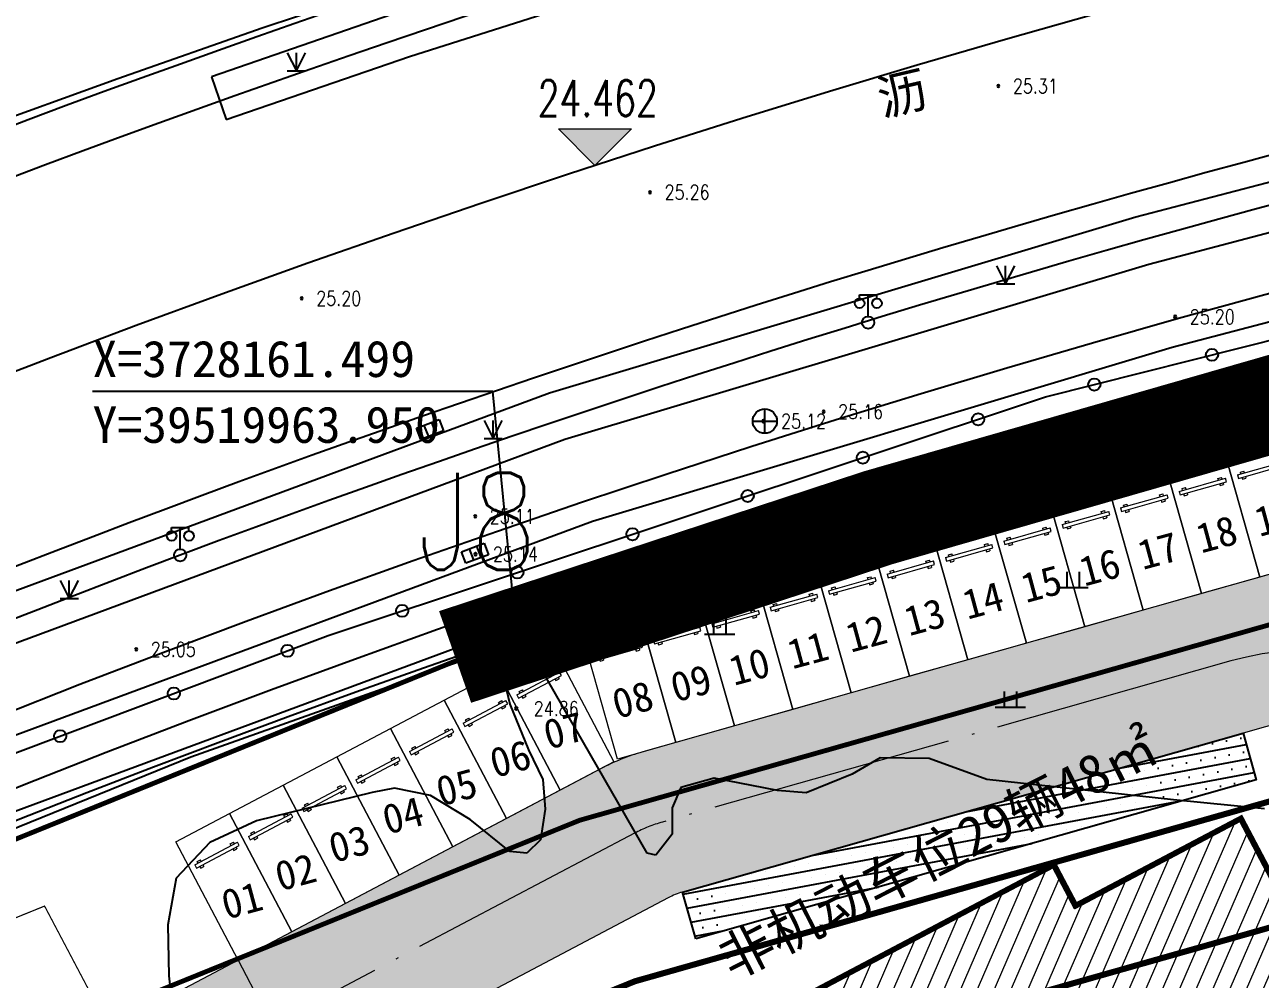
# Model space of a CAD drawing. Extents: x 39519617 to 39520126, y 3727912 to 3728254.
# Drawn here: x 39519943.7 to 39519994.6, y 3728147.4 to 3728186.7 of the extents above; entities that cross this region are included whole.
import ezdxf
from ezdxf.enums import TextEntityAlignment as Align
from ezdxf.xclip import XClip

# ---------------------------------------------------------------- set-up
doc = ezdxf.new("R2010")
doc.units = 0
doc.header["$LTSCALE"] = 1000
doc.header["$MEASUREMENT"] = 0
doc.header["$XCLIPFRAME"] = 2
for name, pattern in [('__DASH', [0.35, 0.25, -0.1]), ('ACAD_ISO04W100', [30, 24, -3, 0, -3]), ('DASH', [0.35, 0.25, -0.1]), ('DASHED', [0.75, 0.5, -0.25]), ('DOTE', [2.4200000000000004, 2, -0.2, 0.02, -0.2]), ('X6', [2, 1, -1])]:
    doc.linetypes.add(name, pattern=pattern)
for name, color, linetype, lineweight in [('0-消防道路', 1, 'DASH', 20), ('302文字', 7, 'Continuous', 0), ('302机动车', 252, 'Continuous', 0), ('302道路', 5, 'Continuous', 0), ('DIM_ELEV', 3, 'Continuous', 0), ('主体定位轮廓', 226, 'Continuous', 18), ('禁止开口', 160, 'Continuous', 200)]:
    doc.layers.add(name, color=color, linetype=linetype, lineweight=lineweight)
for name, color, linetype in [('_0DL-道路（外边）', 4, 'Continuous'), ('ASSIST', 7, 'Continuous'), ('DIM_COOR', 3, 'Continuous'), ('DOTE', 14, 'Continuous'), ('PUB_TEXT', 7, 'Continuous'), ('RD-中线', 14, 'Continuous'), ('RD-侧石线', 5, 'Continuous'), ('RD-红线', 7, 'Continuous'), ('RD-绿线', 3, 'Continuous'), ('temp', 6, 'Continuous'), ('WALL', 2, 'Continuous'), ('周边道路', 7, 'Continuous'), ('图则-建筑退让线', 1, 'DASHED'), ('金属', 26, 'Continuous')]:
    doc.layers.add(name, color=color, linetype=linetype)
doc.styles.add('3.5方案汇报，与郭总、侯月琴确定户型_t8$0$2020.03.04 -1安徽标准化洋房户型(UA）_t8_t8$0$黑体', font='')
doc.styles.add('_TCH_DIM', font='SIMPLEX', dxfattribs={"bigfont": 'GBCBIG'})
doc.styles.add('HZ', font='rs.shx', dxfattribs={"width": 0.8, "bigfont": 'hztxt.shx'})
doc.styles.add('宋体', font='')
doc.styles.add('黑体', font='')
doc.styles.get('3.5方案汇报，与郭总、侯月琴确定户型_t8$0$2020.03.04 -1安徽标准化洋房户型(UA）_t8_t8$0$黑体').set_extended_font_data('SimHei')
doc.styles.get('宋体').set_extended_font_data('SimSun')
doc.styles.get('黑体').set_extended_font_data('SimHei')
doc.linetypes.add('10421', pattern='A,2,[150,AAA.SHX,S=0.5,R=0,X=0,Y=0.5],1e-11', length=2.00000000001)
doc.linetypes.add('1161', pattern='A,0,[149,AAA.SHX,S=0.15,R=0,X=0,Y=0],-1.6', length=1.6)
doc.linetypes.add('444', pattern='A,4.5,[145,AAA.SHX,S=1,R=0,X=0,Y=1],4.5,-0.5,[146,AAA.SHX,S=1,R=0,X=0,Y=0],-0.5', length=10)

# ---------------------------------------------------------------- blocks, each defined once
blk = doc.blocks.new('wertjtjyjkyjhk')
at = {"layer": 'DIM_COOR', "color": 3}
for p, q in [((142.7087234631181, 267.4591204794124), (126.222647510469, 267.4591204794124)), ((143.6941418349743, 257.387340113055), (142.7087234631181, 267.4591204794124))]:
    blk.add_line(p, q, dxfattribs=at)
at = {"layer": '图则-建筑退让线', "color": 10, "ltscale": 0.005, "const_width": 0.1999999999999999, "flags": 128}
blk.add_lwpolyline([(19.43882194161415, 193.2898440831341), (52.62277943640947, 215.0479787131771), (95.6516452357173, 237.928453642875), (143.6941418349743, 257.387340113055), (189.1112899407744, 270.2553613232449), (205.6731099411845, 123.6090105231851), (8.198406837880611, 19.42573262332007), (-63.05434995889664, 77.936457043048), (-82.90098946541548, 94.23394931294024), (-82.88128596544266, 94.2644423530437), (-82.6274893656373, 94.54704513307661), (-32.78882335871458, 150.0424632732756)], close=True, dxfattribs=at)
at = {"layer": '图则-建筑退让线', "color": 163, "ltscale": 0.005, "const_width": 0.2}
blk.add_lwpolyline([(8.924934037029743, 26.59286598442122), (199.2508245706558, 127.0065599116497), (184.1699164956808, 260.5404193173163), (146.2938575148582, 249.8090116726235), (99.0404100343585, 230.6697176122107), (56.70262688398361, 208.156723880209), (24.1979606449604, 186.8439885284752), (-27.2315161600709, 144.257535408251), (-72.70382408797741, 93.62406255817041), (8.924934037029743, 26.59286598768085)], dxfattribs=at)
at = {"layer": 'DIM_COOR', "color": 10, "style": '黑体'}
for s, p in [('X=3728161.499', (126.222647510469, 268.0591204795055)), ('Y=39519963.950', (126.222647510469, 265.3485719561577))]:
    blk.add_text(s, height=1.50210970464135, dxfattribs=at).set_placement(p)
blk = doc.blocks.new('用地路网图')
at = {"layer": 'RD-中线', "color": 252, "linetype": 'ACAD_ISO04W100', "ltscale": 4, "flags": 128}
blk.add_lwpolyline([(2069.37791056931, 1829.497543207835), (2130.38396268338, 1943.023520648945, -0.2461048066375835), (2514.707300305367, 2203.186082044151), (4875.050427228212, 2469.756065326277)], format="xyb", dxfattribs=at)
at = {"layer": 'RD-侧石线', "ltscale": 2}
blk.add_lwpolyline([(2456.707872956991, 2202.693856647704, 0.0986574185235195), (2273.073336072266, 2121.734475987498, -0.402069624716046), (2252.54787632823, 2124.892519860528), (2244.943048596382, 2134.822706715669, -0.1361048737113439), (2216.37798101455, 2205.720562510658), (2202.874159835279, 2325.290107192472, -0.4009691391590694), (2215.420874886215, 2341.7868777439, -0.0324929750101019), (2447.339560881257, 2363.400735468604, 0.0324929750101019)], format="xyb", dxfattribs=at)
at = {"layer": 'RD-侧石线', "ltscale": 2, "flags": 128}
blk.add_lwpolyline([(2098.816822163761, 1856.816959091928), (2141.835275456309, 1936.869868421461, -0.2461048066375833), (2516.166206307709, 2190.268203220796), (2931.026640474796, 2237.121280530002)], format="xyb", dxfattribs=at)
at = {"layer": 'RD-红线', "ltscale": 2, "flags": 128}
for points in [[(2102.879506394267, 1858.039496141486), (2144.477886095643, 1935.449794830754, -0.2461048066375833), (2516.502876922488, 2187.287154261488), (2929.416053943336, 2233.920314263552)], [(2252.384895004332, 2128.394741409458), (2270.213491730392, 2125.739732673857, -0.09826032409549566), (2453.131327085197, 2208.744424934499)]]:
    blk.add_lwpolyline(points, format="xyb", dxfattribs=at)
at = {"layer": 'RD-绿线', "ltscale": 4, "flags": 128}
for points in [[(2264.060756996274, 2113.148703576066, -0.1052428137132611), (2456.31571687758, 2202.81133723259, -1), (2456.765190288424, 2200.862498180941, 0.1052353873867469), (2265.276816397905, 2111.560804738197)], [(2274.397270716727, 2099.651551986113, -0.1049124711646197), (2459.632595129311, 2186.129767787643, -1.000041013497034), (2460.084113806486, 2184.181401578709, 0.1049045227623771), (2275.613332502544, 2098.063650029246)]]:
    blk.add_lwpolyline(points, format="xyb", dxfattribs=at)
blk = doc.blocks.new('sdfgdfgdfgd')
at = {"layer": '周边道路'}
ref = blk.add_blockref('用地路网图', (39518268.28676257, 3727143.201930654), dxfattribs=at)
XClip(ref).set_block_clipping_path([(1831.3204261735082, 1551.0485816798173), (3146.308981910348, 2599.266237251926)])
blk = doc.blocks.new('A$C29B70996')
at = {"layer": 'DIM_ELEV'}
blk.add_hatch(color=256, dxfattribs=at).paths.add_polyline_path([(242.7725333943963, 162.8850360251963), (242.1457573100924, 164.911646919325), (244.7991442903876, 163.5118121095002)])
for p, q in [((242.7725333943963, 162.8850360251963), (242.1457573100924, 164.911646919325)), ((242.1457573100924, 164.911646919325), (244.7991442903876, 163.5118121095002)), ((242.7725333943963, 162.8850360251963), (244.7991442903876, 163.5118121095002))]:
    blk.add_line(p, q, dxfattribs=at)
at = {"layer": 'PUB_TEXT', "style": '_TCH_DIM', "width": 0.7058823529411765}
blk.add_text('24.462', height=1.4875, rotation=332.1854277359158, dxfattribs=at).set_placement((241.6300907954574, 165.7772756237537))
blk = doc.blocks.new('dfdfrfd')
at = {"color": 251, "ltscale": 2, "true_color": 0x636466}
for p, q in [((1.000334909185767, 0.8450488522648811), (0.9203349109739065, 0.8450488448143005)), ((0.9203349109739065, 0.8450488448143005), (0.9203349100425839, 0.6950488463044167)), ((1.000334909185767, 0.6950488463044167), (0.9203349100425839, 0.6950488463044167)), ((1.00033491011709, 0.9950488433241844), (1.000334909185767, -0.9949511513113976)), ((1.00033491011709, 0.9950488433241844), (1.150334910489619, 0.9950488433241844)), ((1.150334910489619, 0.9950488433241844), (1.150334909558296, -0.9949511513113976)), ((1.150334910489619, 0.8450488448143005), (1.23033491242677, 0.8450488373637199)), ((1.150334909558296, 0.6950488463044167), (1.230334910564125, 0.6950488388538361)), ((1.23033491242677, 0.8450488373637199), (1.230334910564125, 0.6950488388538361)), ((0.9203349119052291, -0.6949511617422104), (0.9203349100425839, -0.8449511528015137)), ((1.000334911048412, -0.6949511542916298), (0.9203349119052291, -0.6949511617422104)), ((1.000334911979735, -0.8449511528015137), (0.9203349100425839, -0.8449511528015137)), ((1.150334909558296, -0.9949511513113976), (1.000334909185767, -0.9949511513113976)), ((1.150334912352264, -0.6949511542916298), (1.230334908701479, -0.6949511468410492)), ((1.150334909558296, -0.8449511528015137), (1.230334911495447, -0.8449511602520943)), ((1.230334908701479, -0.6949511468410492), (1.230334911495447, -0.8449511602520943))]:
    blk.add_line(p, q, dxfattribs=at)
blk.add_lwpolyline([(5.300000000745058, -1.25), (5.299999998882413, 1.25), (-0.1999999992549419, 1.25), (-0.2000000001862645, -1.25)], close=True, dxfattribs=at)
blk = doc.blocks.new('sdefsdf87dfg54f')
at = {"color": 250, "linetype": '1161'}
for p, q in [((520595.9919493347, 3728191.401887797), (520611.2288023233, 3728196.242994532)), ((520595.2660963684, 3728193.121930257), (520587.8439693376, 3728190.56288521)), ((520588.449947685, 3728188.805335727), (520595.9919493347, 3728191.401887797)), ((520587.8439693376, 3728190.56288521), (520588.449947685, 3728188.805335727)), ((520643.3774775714, 3728189.353504044), (520625.915449068, 3728184.776195793)), ((520626.4558720887, 3728182.852289884), (520643.8392182812, 3728187.408973201)), ((520625.915449068, 3728184.776195793), (520601.7670988217, 3728177.535221488)), ((520602.4017159343, 3728175.639560033), (520626.4558720887, 3728182.852289884)), ((520601.7670988217, 3728177.535221488), (520576.6320846453, 3728168.224130977)), ((520577.3657858372, 3728166.365174526), (520602.4017159343, 3728175.639560033))]:
    blk.add_line(p, q, dxfattribs=at)
at = {"color": 250}
for p, q in [((520590.9623284787, 3728191.553385696), (520591.3373284787, 3728190.803385696)), ((520591.3373284787, 3728190.803385696), (520591.3373284787, 3728191.553385696)), ((520591.3373284787, 3728190.803385696), (520591.7123284787, 3728191.553385696)), ((520590.9623284787, 3728190.803385696), (520591.7123284787, 3728190.803385696)), ((520620.1780643687, 3728182.784824882), (520620.5530643687, 3728182.034824882)), ((520620.5530643687, 3728182.034824882), (520620.5530643687, 3728182.784824882)), ((520620.5530643687, 3728182.034824882), (520620.9280643687, 3728182.784824882)), ((520620.1780643687, 3728182.034824882), (520620.9280643687, 3728182.034824882)), ((520614.5362252071, 3728181.440121739), (520614.5362252071, 3728181.59012174)), ((520614.5362252071, 3728181.59012174), (520615.2362243682, 3728181.589040971)), ((520614.8862247914, 3728180.689581355), (520614.8862247914, 3728181.589581355)), ((520615.2362243682, 3728181.589040971), (520615.2362243682, 3728181.439040971)), ((520610.6351483539, 3728175.882832238), (520610.6351483539, 3728176.882832238)), ((520596.2825304568, 3728176.086897362), (520597.2134092152, 3728176.45222562)), ((520596.5943748429, 3728176.209282328), (520596.7770389691, 3728175.743842949)), ((520596.9015648291, 3728176.329840654), (520597.0842289627, 3728175.864401274)), ((520597.2134092152, 3728176.45222562), (520597.3960733414, 3728175.986786241)), ((520599.0704606697, 3728176.414725534), (520599.4454606697, 3728175.664725534)), ((520599.4454606697, 3728175.664725534), (520599.4454606697, 3728176.414725534)), ((520599.4454606697, 3728175.664725534), (520599.8204606697, 3728176.414725534)), ((520610.1351483539, 3728176.382832238), (520611.1351483539, 3728176.382832238)), ((520596.4651945829, 3728175.621457982), (520596.2825304568, 3728176.086897362)), ((520597.3960733414, 3728175.986786241), (520596.4651945829, 3728175.621457982)), ((520599.0704606697, 3728175.664725534), (520599.8204606697, 3728175.664725534)), ((520586.2004878595, 3728171.85938953), (520586.2004878595, 3728172.00938953)), ((520586.2004878595, 3728172.00938953), (520586.9004870281, 3728172.008308761)), ((520586.5504874438, 3728171.108849145), (520586.5504874438, 3728172.008849145)), ((520586.9004870281, 3728172.008308761), (520586.9004870281, 3728171.858308761)), ((520598.1387884021, 3728171.002228064), (520599.075657092, 3728171.351909423)), ((520598.4526394159, 3728171.119371319), (520598.6274800971, 3728170.650936973)), ((520598.7618060857, 3728171.234766168), (520598.9366467595, 3728170.766331822)), ((520599.075657092, 3728171.351909423), (520599.2504977733, 3728170.883475077)), ((520598.3136290833, 3728170.533793718), (520598.1387884021, 3728171.002228064)), ((520599.2504977733, 3728170.883475077), (520598.3136290833, 3728170.533793718)), ((520623.0778844655, 3728170.180952107), (520623.0778844655, 3728169.530952107)), ((520623.5778844655, 3728170.180952107), (520623.5778844655, 3728169.530952107)), ((520581.6090124547, 3728169.82640127), (520581.9840124547, 3728169.07640127)), ((520581.9840124547, 3728169.07640127), (520581.9840124547, 3728169.82640127)), ((520581.9840124547, 3728169.07640127), (520582.3590124547, 3728169.82640127)), ((520622.7028844655, 3728169.530952107), (520623.9528844655, 3728169.530952107)), ((520581.6090124547, 3728169.07640127), (520582.3590124547, 3728169.07640127)), ((520608.5229243785, 3728168.256839644), (520608.5229243785, 3728167.606839644)), ((520609.0229243785, 3728168.256839644), (520609.0229243785, 3728167.606839644)), ((520608.1479243785, 3728167.606839644), (520609.3979243785, 3728167.606839644)), ((520620.4955535904, 3728165.253344562), (520620.4955535904, 3728164.603344562)), ((520620.9955535904, 3728165.253344562), (520620.9955535904, 3728164.603344562)), ((520620.1205535904, 3728164.603344562), (520621.3705535904, 3728164.603344562))]:
    blk.add_line(p, q, dxfattribs=at)
at = {"color": 250, "linetype": 'Continuous'}
for p, q in [((520627.4174654633, 3728179.42901759), (520644.660809502, 3728183.949002249)), ((520622.1935700178, 3728177.378899844), (520636.0069398955, 3728180.865153705)), ((520603.5309121013, 3728172.266544072), (520627.4174654633, 3728179.42901759)), ((520592.6444236115, 3728167.555237625), (520622.1935700178, 3728177.378899844)), ((520578.6712857261, 3728163.057469049), (520603.5309121013, 3728172.266544072)), ((520576.4853584394, 3728161.484093453), (520592.6444236115, 3728167.555237625))]:
    blk.add_line(p, q, dxfattribs=at)
at = {"color": 250, "ltscale": 3}
for p, q in [((520600.4140935466, 3728167.526268371), (520645.8311491534, 3728180.394254161)), ((520552.3716937527, 3728148.067431631), (520600.4140935466, 3728167.526268371))]:
    blk.add_line(p, q, dxfattribs=at)
at = {"color": 250, "linetype": 'X6'}
for p, q in [((520628.2126046792, 3728176.598322059), (520642.8833229691, 3728180.443946285)), ((520604.4646416605, 3728169.47740538), (520628.2126046792, 3728176.598322059)), ((520579.7508004084, 3728160.322335438), (520604.4646416605, 3728169.47740538))]:
    blk.add_line(p, q, dxfattribs=at)
at = {"color": 250, "linetype": '444'}
for p, q in [((520634.114581421, 3728177.723505054), (520609.2024745718, 3728170.441771851)), ((520609.2024745718, 3728170.441771851), (520586.9905850589, 3728162.539188925)), ((520586.9905850589, 3728162.539188925), (520568.3977858946, 3728155.027944906))]:
    blk.add_line(p, q, dxfattribs=at)
at = {"color": 250, "linetype": '10421'}
for p, q in [((520599.8666347563, 3728166.633639778), (520599.7960905209, 3728166.116560428)), ((520600.4074700251, 3728166.77466179), (520599.8666347563, 3728166.633639778)), ((520601.1129065603, 3728166.704150103), (520600.4074700251, 3728166.77466179)), ((520605.792309843, 3728158.595398705), (520601.1129065603, 3728166.704150103)), ((520599.7960905209, 3728166.116560428), (520600.1252930835, 3728164.729846019)), ((520600.1252930835, 3728164.729846019), (520600.9012767598, 3728162.849555247)), ((520600.9012767598, 3728162.849555247), (520601.4891405478, 3728161.627365838)), ((520615.3858726993, 3728162.516516383), (520614.2317147553, 3728161.843571817)), ((520617.4056447446, 3728162.484472052), (520615.3858726993, 3728162.516516383)), ((520619.7780798748, 3728161.619257416), (520617.4056447446, 3728162.484472052)), ((520601.4891405478, 3728161.627365838), (520601.5831975937, 3728160.405177789)), ((520608.5491815731, 3728161.681449666), (520607.1706048325, 3728161.296909525)), ((520611.1539621726, 3728161.170627251), (520608.5491815731, 3728161.681449666)), ((520614.2317147553, 3728161.843571817), (520612.3401782811, 3728161.074492897)), ((520627.4732252359, 3728160.781496513), (520619.7780798748, 3728161.619257416)), ((520594.4582792222, 3728161.0867835), (520589.6961584911, 3728159.929537704)), ((520595.3753484711, 3728161.274811488), (520594.4582792222, 3728161.0867835)), ((520596.8567657918, 3728160.969264476), (520595.3753484711, 3728161.274811488)), ((520598.502787292, 3728159.982111753), (520596.8567657918, 3728160.969264476)), ((520607.1706048325, 3728161.296909525), (520606.8179446533, 3728160.463740581)), ((520612.3401782811, 3728161.074492897), (520611.1539621726, 3728161.170627251)), ((520601.5831975937, 3728160.405177789), (520601.3950805962, 3728159.135981042)), ((520606.8179446533, 3728160.463740581), (520606.8179446533, 3728159.374211543)), ((520631.22248853, 3728160.415885099), (520627.4732252359, 3728160.781496513)), ((520589.6961584911, 3728159.929537704), (520587.7782016993, 3728159.027391356)), ((520600.1252930835, 3728158.66590903), (520598.502787292, 3728159.982111753)), ((520606.8179446533, 3728159.374211543), (520606.144688271, 3728158.508996907)), ((520587.7782016993, 3728159.027391356), (520586.3867459297, 3728157.561403372)), ((520601.3950805962, 3728159.135981042), (520600.8307325244, 3728158.595398705)), ((520600.8307325244, 3728158.595398705), (520600.1252930835, 3728158.66590903)), ((520606.144688271, 3728158.508996907), (520605.792309843, 3728158.595398705)), ((520586.3867459297, 3728157.561403372), (520586.0482834801, 3728155.644342895)), ((520586.0482834801, 3728155.644342895), (520586.0858894512, 3728153.539334752)), ((520586.0858894512, 3728153.539334752), (520586.2739251107, 3728151.885400462))]:
    blk.add_line(p, q, dxfattribs=at)
at = {"color": 250, "linetype": 'Continuous'}
blk.add_circle((520600.4140935466, 3728167.526268371), 1, dxfattribs=at)
for centre, radius, start, end in [((520620.2561483532, 3728190.180832238), 0.04999999998835847, 0, 180), ((520620.2561483532, 3728190.180832238), 0.04999999998835847, 180, 0), ((520605.9071483538, 3728185.809832238), 0.04999999998835847, 0, 180), ((520605.9071483538, 3728185.809832238), 0.04999999998835847, 180, 0), ((520591.5581483543, 3728181.437832238), 0.04999999998835847, 0, 180), ((520591.5581483543, 3728181.437832238), 0.04999999998835847, 180, 0), ((520627.5361483544, 3728180.677832238), 0.04999999998835847, 0, 180), ((520627.5361483544, 3728180.677832238), 0.04999999998835847, 180, 0), ((520613.0531483516, 3728176.772832238), 0.04999999998835847, 0, 180), ((520613.0531483516, 3728176.772832238), 0.04999999998835847, 180, 0), ((520610.5851483569, 3728176.382832238), 0.05999999999767169, 0, 180), ((520610.5851483569, 3728176.382832238), 0.05999999999767169, 180, 0), ((520598.7041483521, 3728172.459832238), 0.04999999998835847, 0, 180), ((520598.7041483521, 3728172.459832238), 0.04999999998835847, 180, 0), ((520598.7161483541, 3728170.906832238), 0.05999999999767169, 0, 180), ((520598.7161483541, 3728170.906832238), 0.05999999999767169, 180, 0), ((520584.7401483506, 3728166.982832238), 0.04999999998835847, 0, 180), ((520584.7401483506, 3728166.982832238), 0.04999999998835847, 180, 0), ((520600.3961483538, 3728164.543832238), 0.05999999999767169, 0, 180), ((520600.3961483538, 3728164.543832238), 0.05999999999767169, 180, 0)]:
    blk.add_arc(centre, radius, start, end, dxfattribs=at)
at = {"color": 250}
for centre, major_axis, ratio, start_param, end_param in [((520614.5362252071, 3728181.240121739), (0.1414213562293549, 0.1414213562293549), 0.9999999987737193, 5.497787143168997, 11.78097245034858), ((520615.2494938597, 3728181.239481655), (0.1414213561938235, 0.1414213561938235), 0.9999999989851709, 5.497787143274723, 11.78097245045431), ((520614.8862247914, 3728180.439581355), (-0.1767766954334063, 0.1767766954334063), 0.999999998452631, 3.926990817760926, 10.21017612494051), ((520610.6351483539, 3728176.382832238), (0.3535533908308701, 0.35355339083087), 0.9999999986559522, 5.497787143110114, 11.7809724502897), ((520586.2004878595, 3728171.65938953), (0.1414213562293549, 0.1414213562293549), 0.9999999987737193, 5.497787143168997, 11.78097245034858), ((520586.9137565196, 3728171.658749445), (0.1414213561938235, 0.1414213561938235), 0.9999999989851709, 5.497787143274723, 11.78097245045431), ((520586.5504874438, 3728170.858849145), (-0.1767766954334063, 0.1767766954334063), 0.999999998452631, 3.926990817760926, 10.21017612494051)]:
    blk.add_ellipse(centre, major_axis=major_axis, ratio=ratio, start_param=start_param, end_param=end_param, dxfattribs=at)
at = {"color": 250, "linetype": 'Continuous'}
for centre, major_axis, ratio, start_param, end_param in [((520629.0531169698, 3728179.110129968), (0.1767766955469484, 0.1767766955469484), 0.9999999959800817, 5.745006967381701, 12.02819227456129), ((520624.2051344588, 3728177.886583658), (0.1767766955469484, 0.1767766955469484), 0.9999999959800817, 5.745006967381701, 12.02819227456129), ((520619.4175971895, 3728176.456023122), (0.1767766953954999, 0.1767766953954999), 0.9999999991877065, 5.818743964451046, 12.10192927163063), ((520614.6729271933, 3728174.878649794), (0.1767766953954999, 0.1767766953954999), 0.9999999991877065, 5.818743964451046, 12.10192927163063), ((520609.9282571971, 3728173.301276466), (0.1767766953954999, 0.1767766953954999), 0.9999999991877065, 5.818743964451046, 12.10192927163063), ((520605.1835872009, 3728171.723903139), (0.1767766953954999, 0.1767766953954999), 0.9999999991877065, 5.818743964451046, 12.10192927163063), ((520600.4389172047, 3728170.146529811), (0.1767766953954999, 0.1767766953954999), 0.9999999991877065, 5.818743964451046, 12.10192927163063), ((520595.6942472085, 3728168.569156483), (0.1767766953954999, 0.1767766953954999), 0.9999999991877065, 5.818743964451046, 12.10192927163063), ((520590.9724814296, 3728166.927069971), (-0.1767766953919588, 0.1767766953919588), 0.9999999989139036, 4.286384988740313, 10.5695702959199), ((520586.2919310778, 3728165.168534087), (-0.1767766953919588, 0.1767766953919588), 0.9999999989139036, 4.286384988740313, 10.5695702959199), ((520581.6113807335, 3728163.409998204), (-0.1767766953919588, 0.1767766953919588), 0.9999999989139036, 4.286384988740313, 10.5695702959199)]:
    blk.add_ellipse(centre, major_axis=major_axis, ratio=ratio, start_param=start_param, end_param=end_param, dxfattribs=at)
at = {"color": 250}
blk.add_point((520600.4140935466, 3728167.526268371), dxfattribs=at)
at = {"color": 250, "linetype": 'Continuous', "style": '宋体'}
blk.add_text('沥', height=1.5, rotation=13.12281915800027, dxfattribs=at).set_placement((520616.2908660173, 3728189.880056154), align=Align.MIDDLE)
at = {"color": 250, "linetype": 'Continuous', "style": 'HZ', "width": 0.8}
for s, p in [('25.31', (520620.8561483547, 3728190.180832238)), ('25.26', (520606.5071483552, 3728185.809832238)), ('25.20', (520592.1581483558, 3728181.437832238)), ('25.20', (520628.1361483559, 3728180.677832238)), ('25.12', (520611.3051483557, 3728176.382832238)), ('25.16', (520613.6531483531, 3728176.772832238)), ('25.11', (520599.3041483536, 3728172.459832238)), ('25.14', (520599.4361483529, 3728170.906832238)), ('25.05', (520585.3401483521, 3728166.982832238)), ('24.86', (520601.1161483526, 3728164.543832238))]:
    blk.add_text(s, height=0.6, dxfattribs=at).set_placement(p, align=Align.MIDDLE_LEFT)
blk.add_text('J8', height=4, dxfattribs=at).set_placement((520598.7916733623, 3728172.255724233), align=Align.MIDDLE)
blk = doc.blocks.new('A$C2D5659B2')
at = {"layer": '主体定位轮廓'}
h = blk.add_hatch(dxfattribs=at)
h.set_pattern_fill('ANSI31', color=256, scale=400, angle=-6.260759848623182, style=0)
h.set_pattern_definition([(38.73924015137682, (-1204996.681000608, -1098163.712379384), (-397.3683968469137, 495.3012792102537), [])])
h.paths.add_polyline_path([(-36050.00000070455, 15999.99999999604), (-36049.99999933643, -3.199093043804169e-07), (36049.99999933667, 3.19676473736763e-07), (36049.99999925192, 9900.000000092201), (28349.99999635294, 9900.00000000326), (28349.99999930756, 11799.9999999525), (-1850.00000074273, 11799.99999976764), (-1850.000000679633, 15999.99999985704)])
at = {"layer": 'DOTE'}
blk.add_lwpolyline([(-35950.00000069593, 15899.99999999558), (-35949.99999934505, 99.99999968102202), (35949.99999933573, 100.0000003187452), (35949.99999925285, 9800.000000091037), (28249.99999619741, 9800.000000002095), (28249.99999915203, 11699.9999999518), (-1950.000000744127, 11699.99999976694), (-1950.00000068103, 15899.99999985751)], close=True, dxfattribs=at)
at = {"layer": '主体定位轮廓', "const_width": 200}
blk.add_lwpolyline([(-36050.00000070455, 15999.99999999604), (-36049.99999933643, -3.199093043804169e-07), (36049.99999933667, 3.19676473736763e-07), (36049.99999925192, 9900.000000092201), (28349.99999635294, 9900.00000000326), (28349.99999930756, 11799.9999999525), (-1850.00000074273, 11799.99999976764), (-1850.000000679633, 15999.99999985704)], close=True, dxfattribs=at)
at = {"layer": '主体定位轮廓', "color": 251, "true_color": 0x636466}
blk.add_lwpolyline([(-36050.00000070455, 15999.99999999604), (-36049.99999933643, -3.199093043804169e-07), (36049.99999933667, 3.19676473736763e-07), (36049.99999925192, 9900.000000092201), (28349.99999635294, 9900.00000000326), (28349.99999930756, 11799.9999999525), (-1850.00000074273, 11799.99999976764), (-1850.000000679633, 15999.99999985704)], close=True, dxfattribs=at)

msp = doc.modelspace()

# ---------------------------------------------------------------- hatches: boundary and pattern name
at = {"layer": '0-消防道路'}
h = msp.add_hatch(dxfattribs=at)
h.set_pattern_fill('碎沙', color=18, scale=0.7, angle=-0.002501399435103358)
h.set_pattern_definition([(37.49749860050145, (39519705.77064402, 3727911.96227404), (-0.05592631208246285, 1.712948773896889), [0, -1.35128, 0, -1.5113, 0, -1.444625]), (7.4974986005014, (39519705.77064402, 3727911.96227404), (1.573441021649287, 2.508819161631473), [0, -0.72898, 0, -1.21793, 0, -0.4667249999999999]), (327.4974986005014, (39519704.67717402, 3727911.962321778), (2.768473512811166, 0.004909281312153268), [0, -0.4445, 0, -1.6002, 0, -2.08915]), (317.4974986005014, (39519704.67717402, 3727911.962321778), (2.672481645108078, 0.7801359578563366), [0, -0.22225, 0, -1.04902, 0, -1.20015])])
edge = h.paths.add_edge_path()
edge.add_line((39520038.81489775, 3728109.652203336), (39520041.17186848, 3728088.784890737))
edge.add_arc((39520038.19082087, 3728088.448208139), 3, 6.44373905982185, 96.44375991106077)
edge.add_line((39520037.85413718, 3728091.429255622), (39520022.81045352, 3728089.73020084))
edge.add_arc((39520023.8205046, 3728080.787058391), 9, 96.44375991106077, 207.8153875920812)
edge.add_line((39520015.8604034, 3728076.587440677), (39520016.82698449, 3728074.755349331))
edge.add_arc((39520005.32906055, 3728068.689234842), 13, -62.184864157676884, 27.815387686478516, ccw=False)
edge.add_line((39520011.39512452, 3728057.191284248), (39519960.50233074, 3728030.341373883))
edge.add_arc((39519964.7019135, 3728022.38125424), 9, 117.815135842323, 129.8151358970761)
edge.add_line((39519958.93909977, 3728029.294283828), (39519945.93750054, 3728018.45593959))
edge.add_arc((39519937.61343628, 3728028.441426768), 13, 297.81513584232306, 309.815135897076, ccw=False)
edge.add_line((39519943.67950026, 3728016.943476173), (39519886.77658365, 3727986.922758176))
edge.add_arc((39519880.71051969, 3727998.420708776), 13, 285.8151360116442, 297.81513584232306, ccw=False)
edge.add_line((39519884.25346725, 3727985.912810369), (39519867.9675637, 3727981.299717054))
edge.add_arc((39519870.42037355, 3727972.640402774), 9, 105.8151360116442, 117.815135842323)
edge.add_line((39519866.2207908, 3727980.600522418), (39519809.99683494, 3727950.938009063))
edge.add_arc((39519803.93077096, 3727962.435959656), 13, 230.608325986646, 297.81513584232306, ccw=False)
edge.add_line((39519795.68073415, 3727952.389224243), (39519734.62350796, 3728002.527338067))
edge.add_arc((39519732.08503509, 3727999.436034867), 3.999999999999999, 50.60832602052098, 143.0157020310274)
edge.add_line((39519728.88983346, 3728001.842419398), (39519743.00570739, 3728019.710876734))
edge.add_line((39519743.00570739, 3728019.710876734), (39519740.72190309, 3728016.919944638))
edge.add_arc((39519743.81756137, 3728014.386784589), 4.000000001981216, 140.706727084934, 230.6083259295717)
edge.add_line((39519741.2790885, 3728011.295481383), (39519747.5658338, 3728006.13302033))
edge.add_arc((39519753.27739777, 3728013.088452531), 9.000000004535506, 230.6083258136865, 318.0742514885774)
edge.add_line((39519759.97349992, 3728007.074949718), (39519794.5158866, 3728045.538280788))
edge.add_arc((39519803.44402285, 3728037.520276924), 12.00000011098791, 129.6269422619046, 138.0742514687191, ccw=False)
edge.add_line((39519795.79058792, 3728046.762838076), (39519817.09829322, 3728064.406988293))
edge.add_line((39519817.09829322, 3728064.406988296), (39519820.92501061, 3728059.78570783))
edge.add_line((39519820.92501065, 3728059.785707778), (39519799.61730536, 3728042.141557562))
edge.add_arc((39519803.44402282, 3728037.520276988), 6.000000056516907, 129.6269422619046, 138.0742509452853)
edge.add_line((39519798.9799547, 3728041.52927892), (39519787.82733016, 3728029.110707674))
edge.add_arc((39519788.57134151, 3728028.442540699), 1, 138.0742514885688, 297.8153868291467)
edge.add_line((39519789.03796569, 3728027.558085003), (39519876.20692353, 3728073.546984192))
edge.add_arc((39519872.00758757, 3728081.507234031), 9, 297.8133595595882, 387.8347193564533)
edge.add_line((39519879.96627136, 3728085.709537265), (39519876.06565953, 3728093.096851868))
edge.add_arc((39519887.55385052, 3728099.181378776), 13, 117.83416001844051, 207.9071781848576, ccw=False)
edge.add_line((39519881.48396919, 3728110.677314606), (39519952.47187445, 3728148.159982857))
edge.add_line((39519952.47187445, 3728148.159982857), (39519967.39462375, 3728156.032978431))
edge.add_arc((39519971.59424142, 3728148.072877215), 9, 105.81832213477321, 117.815387306319, ccw=False)
edge.add_line((39519969.14094998, 3728156.73205507), (39520009.56138315, 3728168.183846902))
edge.add_line((39520009.56138315, 3728168.183846903), (39520015.7854716, 3728113.089111998))
edge.add_arc((39520024.72858486, 3728114.099421386), 9, 186.4454148781413, 276.4437599110608)
edge.add_line((39520025.73863595, 3728105.156278941), (39520036.17053396, 3728106.334472169))
edge.add_arc((39520035.83385026, 3728109.315519647), 3, 276.4437599110608, 366.4437600316482)
edge = h.paths.add_edge_path(flags=16)
edge.add_arc((39519891.46560473, 3728091.772961766), 9.000000000970338, 207.8329672574628, 297.8193171247055)
edge.add_line((39519895.66576836, 3728083.813148607), (39519923.2776117, 3728098.380700071))
edge.add_arc((39519919.07799406, 3728106.340801313), 9.000000002137611, 297.8153870052521, 302.5786502813544)
edge.add_line((39519923.92410554, 3728098.756923439), (39519928.36710604, 3728101.596008685))
edge.add_arc((39519933.21321754, 3728094.012130828), 9.000000000728894, 117.8153872786331, 122.5786504571343, ccw=False)
edge.add_line((39519929.01359987, 3728101.972232049), (39519981.2542012, 3728129.533508421))
edge.add_arc((39519988.25356391, 3728116.26667302), 15, 6.443770410397406, 117.81538699187789, ccw=False)
edge.add_line((39520003.15880102, 3728117.950094167), (39520004.8699514, 3728102.799338736))
edge.add_arc((39520013.81309366, 3728103.809391418), 9, 186.4437704884951, 276.4437603412384)
edge.add_line((39520014.82314475, 3728094.866248975), (39520036.19197503, 3728097.279674717))
edge.add_arc((39520036.07974715, 3728098.273357213), 0.9999999946275232, 276.443759480883, 366.4437603232813)
edge.add_line((39520037.07342963, 3728098.385585113), (39520036.96120173, 3728099.37926761))
edge.add_arc((39520035.96751923, 3728099.267039703), 0.999999999911265, 6.443760323281284, 96.44375991106077)
edge.add_line((39520035.85529134, 3728100.2607222), (39520020.44855553, 3728098.520663792))
edge.add_arc((39520019.43850445, 3728107.463806237), 9, 186.443770382447, 276.44375991106074, ccw=False)
edge.add_line((39520010.49536218, 3728106.45375357), (39520006.42354011, 3728142.506214258))
edge.add_arc((39520003.44249268, 3728142.169530034), 2.99999999746808, 6.443770382447002, 27.81538742690118)
edge.add_line((39520006.09585976, 3728143.569402589), (39519999.24492052, 3728156.554910831))
edge.add_arc((39519996.59155344, 3728155.155038279), 3, 27.81538735610627, 105.8183225745893)
edge.add_line((39519995.77378964, 3728158.041430899), (39519970.77647796, 3728150.959270013))
edge.add_arc((39519971.59424177, 3728148.072877396), 3, 105.8183225745893, 117.815387306319)
edge.add_line((39519970.19436921, 3728150.726244473), (39519955.27160841, 3728142.853242835))
edge.add_line((39519955.27160841, 3728142.853242836), (39519954.33836015, 3728144.62215401))
edge.add_line((39519954.33836015, 3728144.62215401), (39519883.35154729, 3728107.140062558))
edge.add_arc((39519887.55385052, 3728099.181378776), 9, 117.8347193328523, 207.8362323024877)
edge.add_line((39519879.59527771, 3728094.978865386), (39519883.50679244, 3728087.570901908))
edge = h.paths.add_edge_path(flags=16)
edge.add_arc((39519743.17392093, 3728003.269746217), 1.000000001989203, 50.60832598664593, 140.6083259115443)
edge.add_line((39519742.40109513, 3728003.904364434), (39519741.76647693, 3728003.131538647))
edge.add_arc((39519742.53930273, 3728002.496920427), 1.00000000318312, 140.6083258909287, 230.6083255720895)
edge.add_line((39519741.90468451, 3728001.724094626), (39519749.00509585, 3727995.893478731))
edge.add_arc((39519749.63971405, 3727996.666304536), 1.000000004648872, 230.6083265366824, 320.6083258909287)
edge.add_line((39519750.41253986, 3727996.031686316), (39519751.04715808, 3727996.804512124))
edge.add_arc((39519750.27433228, 3727997.439130338), 0.9999999980949469, 320.608325870313, 410.6083259866459)
edge.add_line((39519750.90895049, 3727998.211956139), (39519743.80853915, 3728004.042572019))
edge = h.paths.add_edge_path(flags=16)
edge.add_line((39519935.97561134, 3728094.280832634), (39519940.30927918, 3728096.567180086))
edge.add_line((39519786.68109596, 3727964.955231125), (39519798.21920701, 3727955.480527446))
edge.add_line((39519942.77750128, 3728070.159686427), (39519959.04941939, 3728074.768818268))
edge.add_line((39519943.86133648, 3728066.30931707), (39519960.14825076, 3728070.922696675))
edge.add_arc((39519946.32044887, 3728057.651788024), 13, 105.8151360116442, 117.815135842323)
edge.add_line((39519839.65044463, 3728015.746249054), (39519826.64518891, 3728004.904856715))
edge.add_arc((39519820.8815805, 3728011.817223835), 13, 297.8179569274766, 309.815135897076)
edge.add_line((39519842.2116951, 3728012.673791403), (39519829.20564476, 3728001.831736648))
edge.add_arc((39519847.97450887, 3728005.760761869), 13, 117.815135842323, 129.8151358970761)
edge.add_arc((39519937.61343624, 3728028.441426748), 9, 297.8151358423231, 309.815135897076)
edge.add_line((39519956.37784922, 3728032.366741415), (39519943.37624995, 3728021.528397154))
edge.add_line((39519866.87742598, 3727985.148301184), (39519883.16332954, 3727989.761394497))
edge.add_arc((39519989.9733072, 3728101.039834853), 8.99999999819926, 297.815387306319, 366.4437700377914)
edge.add_arc((39519942.47367468, 3728098.893866354), 3, 117.8143254150655, 207.8153870625184)
edge.add_arc((39519988.25409118, 3728116.262004805), 9, 6.443770382447002, 117.8143254150655)
edge.add_line((39519997.19723344, 3728117.272057473), (39519998.91644947, 3728102.049887483))
edge.add_arc((39519803.93077096, 3727962.435959656), 9, 230.608325986646, 297.8151358423231)
edge.add_arc((39519792.3926599, 3727971.910663341), 9, 117.8179569274765, 230.608325986646)
edge.add_line((39519760.41091441, 3727986.52740914), (39519768.23884511, 3727980.099379159))
edge.add_line((39519777.79091145, 3728017.101692793), (39519772.68252867, 3728014.406715609))
edge.add_arc((39519776.88199881, 3728006.446536543), 9.000000008579233, 117.8143253090408, 138.074251381894)
edge.add_line((39519770.18589666, 3728012.460039372), (39519758.91835874, 3727999.913510799))
edge.add_arc((39519765.61446089, 3727993.900007995), 8.9999999927694, 138.0742515009973, 230.6083260092271)
edge.add_line((39519759.90289695, 3727986.944575782), (39519760.41091441, 3727986.52740914))
edge.add_line((39519930.73342874, 3728097.788010129), (39519777.57175397, 3728016.982159763))
edge.add_arc((39519932.13325211, 3728095.134617111), 2.999999998342619, 27.81538742690118, 117.8143254150655)
edge.add_line((39519935.97561134, 3728094.280832634), (39519934.78661919, 3728096.534489674))
edge.add_line((39519941.07385131, 3728101.547259375), (39519984.05462104, 3728124.222183858))
edge.add_line((39519940.30927918, 3728096.567180087), (39519939.8203076, 3728097.493993804))
edge.add_line((39519841.9084449, 3728017.258712462), (39519940.25438489, 3728069.149738617))
edge.add_arc((39519773.95040906, 3727987.05481137), 9, 230.608325986646, 297.8178189282925)
edge.add_arc((39519847.97450881, 3728005.760761816), 9, 117.8178189282926, 129.8151358970761)
edge.add_line((39519843.77455331, 3728013.720684795), (39519904.18903122, 3728045.597641324))
edge.add_arc((39519820.88237519, 3728011.817886306), 9, 297.8178189282925, 309.815135897076)
edge.add_line((39519778.15023648, 3727979.094820815), (39519825.08233068, 3728003.857963328))
edge.add_line((39519960.45321564, 3728120.816788136), (39519960.45336945, 3728120.816869284))
edge.add_line((39519960.45320824, 3728120.816804852), (39519960.45336206, 3728120.816886006))
edge.add_arc((39520005.32906053, 3728068.689234832), 9, 297.8151358423231, 387.8153873561062)
edge.add_line((39520013.28916175, 3728072.888852493), (39520006.90102834, 3728084.997142523))
edge.add_arc((39519964.70191348, 3728022.38125423), 13, 117.815135842323, 129.8151358970761)
edge.add_line((39519958.6358495, 3728033.879204823), (39520009.52864328, 3728060.729115188))
edge.add_arc((39519870.42037357, 3727972.640402778), 13, 105.8151360116442, 117.815135842323)
edge.add_line((39519808.13035372, 3727954.475840019), (39519864.35430959, 3727984.138353371))
edge.add_arc((39519880.71051969, 3727998.420708779), 9, 285.8151360116443, 297.8151358423231)
edge.add_line((39519884.91010243, 3727990.46058913), (39519941.81301899, 3728020.481307099))
edge.add_line((39519826.94821056, 3728000.319571909), (39519788.19255173, 3727979.87050576))
edge.add_arc((39519956.60530318, 3728083.430595081), 13, 285.8151360116443, 297.8179569274766)
edge.add_line((39519994.70144672, 3728088.83302072), (39519962.67193325, 3728071.932943158))
edge.add_arc((39519998.90113147, 3728080.872954885), 9.000000001834868, 27.81538742690118, 117.8179569274765)
edge.add_arc((39519946.31414635, 3728057.650002788), 9, 105.8151360116442, 117.819639091003)
edge.add_line((39519942.11393798, 3728065.60979234), (39519904.18903123, 3728045.597641324))
edge.add_arc((39519956.59660952, 3728083.428132544), 9, 285.8151360116443, 297.819639091003)
edge.add_line((39519994.24879599, 3728093.120226551), (39519960.79681789, 3728075.468342996))
edge.add_line((39519961.386464, 3728119.047876749), (39519961.38661782, 3728119.047957901))
edge.add_line((39519961.3864566, 3728119.04789347), (39519961.38661042, 3728119.047974622))
at = {"layer": '_0DL-道路（外边）', "true_color": 0x636466}
h = msp.add_hatch(dxfattribs=at)
h.set_pattern_fill('SACNCR', color=251, scale=0.4999999999999983, angle=297.8177526117759)
h.set_pattern_definition([(10.63288855417863, (39518801.78646106, 3727910.198161972), (-0.10984440650866, 0.5850907442568272), []), (10.63288855417863, (39518802.13392904, 3727909.960538523), (-0.10984440650866, 0.5850907442568272), [0, -0.5953124999999981])])
h.paths.add_polyline_path([(39519971.32218844, 3728149.035226849), (39519970.777021, 3728150.959490986), (39519993.86819064, 3728157.501500176), (39519994.41335806, 3728155.577236043)])

# ---------------------------------------------------------------- linework, layer by layer
at = {"color": 251, "linetype": '__DASH', "ltscale": 0.003, "true_color": 0x636466, "const_width": 0.04999999999999999}
msp.add_lwpolyline([(39519944.50180469, 3728150.384148883), (39519917.17833712, 3728139.317191687), (39519874.40862732, 3728116.574522208), (39519870.84500448, 3728114.237917679), (39519877.83854257, 3728100.981866773), (39519893.75855883, 3728109.380691387), (39519892.12523767, 3728112.476612698), (39519927.50261752, 3728131.143117448), (39519928.25020231, 3728129.726269939), (39519949.48886546, 3728140.931400182)], close=True, dxfattribs=at)
at = {"layer": '302道路', "ltscale": 0.5}
for p, q in [((39520009.56138315, 3728168.183846901), (39519969.14094998, 3728156.732055069)), ((39519995.77378964, 3728158.041430899), (39519970.77647796, 3728150.959270013)), ((39519967.39462375, 3728156.032978431), (39519952.47186329, 3728148.159976973)), ((39519970.19436921, 3728150.726244473), (39519955.27160841, 3728142.853242834)), ((39519952.4718633, 3728148.15997698), (39519955.27160841, 3728142.853242836))]:
    msp.add_line(p, q, dxfattribs=at)
at = {"layer": '302道路', "color": 1, "linetype": 'DOTE', "ltscale": 0.005}
for p, q in [((39519993.3697143, 3728160.478394649), (39519969.95871412, 3728153.845662619)), ((39519968.79449663, 3728153.379611532), (39519953.87173586, 3728145.506609906))]:
    msp.add_line(p, q, dxfattribs=at)
at = {"layer": '302道路', "linetype": 'DASH', "ltscale": 0.01}
msp.add_line((39519952.47066993, 3728148.159346852), (39519879.7158573, 3728109.743725272), dxfattribs=at)
at = {"layer": '302道路', "color": 1, "linetype": 'DOTE', "ltscale": 0.005}
for centre, radius, start, end in [((39519996.64076954, 3728148.932824169), 12, 6.445415063722749, 105.818322574584), ((39519971.59424175, 3728148.072877385), 6, 105.818322574584, 117.8153872814091)]:
    msp.add_arc(centre, radius, start, end, dxfattribs=at)
at = {"layer": '302道路', "ltscale": 0.5}
for centre, radius, start in [((39519971.59424142, 3728148.072877214), 9, 105.818322134772), ((39519971.59424177, 3728148.072877395), 3, 105.818322574584)]:
    msp.add_arc(centre, radius, start, 117.8153873063086, dxfattribs=at)
at = {"layer": '_0DL-道路（外边）', "color": 251, "true_color": 0x636466}
msp.add_lwpolyline([(39519971.32218874, 3728149.035226999), (39519970.7770213, 3728150.959491136), (39519993.86819094, 3728157.501500332), (39519994.41335836, 3728155.57723619)], close=True, dxfattribs=at)
at = {"layer": 'temp'}
msp.add_lwpolyline([(39520046.60953734, 3728022.353761457, 0.003652779771976833), (39520045.86115003, 3728029.444507832), (39520028.97765952, 3728178.939324558, 0.1981031910288203), (39519720.93981017, 3727975.698951879, 0.1981031910288203)], format="xyb", dxfattribs=at)
at = {"layer": '图则-建筑退让线', "color": 81, "linetype": 'DASH', "ltscale": 0.005, "const_width": 0.25}
msp.add_lwpolyline([(39519829.66519991, 3727935.481697286), (39519755.64243115, 3727996.267076243), (39519797.8870222, 3728043.306482235), (39519848.61810157, 3728085.314623624), (39519880.52838795, 3728106.237634607), (39519922.26147378, 3728128.429082291), (39519968.82450328, 3728147.288732993), (39520001.32179297, 3728156.496176226), (39520015.22622916, 3728033.37958483), (39519829.66519991, 3727935.481697287)], dxfattribs=at)
at = {"layer": '图则-建筑退让线', "color": 210, "linetype": 'DASH', "ltscale": 0.005, "const_width": 0.2499999999999999, "flags": 128}
msp.add_lwpolyline([(39519759.51033243, 3727993.090866423), (39519801.3603392, 3728039.69090232), (39519851.59256326, 3728081.285963902), (39519883.07829259, 3728101.930600336), (39519924.37945179, 3728123.892372272), (39519970.44932558, 3728142.552277718), (39520001.89050846, 3728151.460494658)], dxfattribs=at)
at = {"layer": '禁止开口', "color": 251, "const_width": 4}
msp.add_lwpolyline([(39520036.83411896, 3728109.381331293), (39520030.66207811, 3728164.033924214), (39520014.30079609, 3728175.847839053, 0.0284480384980121), (39519961.41238114, 3728160.642187465)], format="xyb", dxfattribs=at)

# ---------------------------------------------------------------- block references
msp.add_blockref('wertjtjyjkyjhk', (39519820.25590506, 3727904.110764057))
at = {"layer": '302机动车', "xscale": -1}
for p, rotation in [((39519994.32101035, 3728169.374538749), 105.8180708349026), ((39519991.91568017, 3728168.693079448), 105.8180708349026), ((39519989.51034998, 3728168.011620161), 105.8180708349026), ((39519987.10501979, 3728167.330160883), 105.8180708349026), ((39519984.6996896, 3728166.648701605), 105.8180708349026), ((39519982.29435943, 3728165.967242322), 105.8180708349026), ((39519979.88902926, 3728165.285782987), 105.8180708349026), ((39519977.48369908, 3728164.604323738), 105.8180708349026), ((39519975.07836893, 3728163.922864486), 105.8180708349026), ((39519972.67303871, 3728163.241405192), 105.8180708349026), ((39519970.26770853, 3728162.559945898), 105.8180708349026), ((39519967.86237835, 3728161.878486614), 105.8180708349026), ((39519964.37174466, 3728160.430484166), 117.8151358691922), ((39519962.1606003, 3728159.263933409), 117.8151358691922), ((39519959.94945598, 3728158.097382664), 117.8151358691922), ((39519957.73831166, 3728156.930831922), 117.8151358691922), ((39519955.52716731, 3728155.764281161), 117.8151358691922), ((39519953.31602299, 3728154.597730421), 117.8151358691922), ((39519951.10487865, 3728153.431179657), 117.8151358691922)]:
    msp.add_blockref('dfdfrfd', p, dxfattribs=dict(at, rotation=rotation))
at = {"layer": '_0DL-道路（外边）', "ltscale": 3, "rotation": 27.81485762088121}
msp.add_blockref('A$C29B70996', (39519828.45464289, 3727923.537897555), dxfattribs=at)
at = {"layer": 'ASSIST', "color": 1, "linetype": 'Continuous'}
ref = msp.add_blockref('sdefsdf87dfg54f', (38999363.53570323, -6.028693780303001), dxfattribs=at)
XClip(ref).set_block_clipping_path([(520354.73494077474, 3727922.990967822), (520722.73494070023, 3728210.001446726)])
at = {"layer": 'WALL', "xscale": 0.001, "yscale": 0.001, "zscale": 0.001, "rotation": 27.81531774341246}
msp.add_blockref('A$C2D5659B2', (39519966.52351092, 3728128.437936316), dxfattribs=at)
at = {"layer": '金属', "color": 0}
ref = msp.add_blockref('sdfgdfgdfgd', (-716.8082485049963, -1143.990272141062), dxfattribs=at)
XClip(ref).set_block_clipping_path([(39520435.078859486, 3729060.952896302), (39520803.078848965, 3729347.963600685)])

# ---------------------------------------------------------------- texts
at = {"layer": '302文字', "color": 251, "true_color": 0x636466, "style": '3.5方案汇报，与郭总、侯月琴确定户型_t8$0$2020.03.04 -1安徽标准化洋房户型(UA）_t8_t8$0$黑体'}
for s, height, rotation, p in [('19', 1.216708860759492, 15.09709619753818, (39519994.53993617, 3728165.583617481)), ('18', 1.216708860759492, 15.09709619753818, (39519992.13460597, 3728164.902158197)), ('17', 1.216708860759492, 15.09709619753818, (39519989.72927579, 3728164.220698913)), ('16', 1.216708860759492, 15.09709619753818, (39519987.3239456, 3728163.539239626)), ('15', 1.216708860759492, 15.09709619753818, (39519984.91861542, 3728162.857780344)), ('14', 1.216708860759492, 15.09709619753818, (39519982.51328523, 3728162.176321055)), ('13', 1.216708860759492, 15.09709619753818, (39519980.10795508, 3728161.494861713)), ('12', 1.216708860759492, 15.09709619753818, (39519977.70262488, 3728160.813402466)), ('11', 1.216708860759492, 15.09709619753818, (39519975.29729475, 3728160.131943197)), ('10', 1.216708860759492, 15.09709619753818, (39519972.89196452, 3728159.450483911)), ('09', 1.216708860759492, 15.09709619753818, (39519970.48663434, 3728158.769024633)), ('08', 1.216708860759492, 15.09709619753818, (39519968.08130416, 3728158.087565344)), ('07', 1.216708860759492, 15.09709619753818, (39519965.2541538, 3728156.821516828)), ('非机动车位29辆48㎡', 1.622278481012656, 27.02805681362496, (39519972.81577504, 3728147.32836261)), ('06', 1.216708860759492, 15.09709619753818, (39519963.04300947, 3728155.654966104)), ('05', 1.216708860759492, 15.09709619753818, (39519960.83186514, 3728154.488415354)), ('04', 1.216708860759492, 15.09709619753818, (39519958.62072082, 3728153.321864612)), ('03', 1.216708860759492, 15.09709619753818, (39519956.40957647, 3728152.155313851)), ('02', 1.216708860759492, 15.09709619753818, (39519954.19843216, 3728150.988763108)), ('01', 1.216708860759492, 15.09709619753818, (39519951.9872878, 3728149.822212344))]:
    msp.add_text(s, height=height, rotation=rotation, dxfattribs=at).set_placement(p)

doc.saveas('drawing.dxf')
